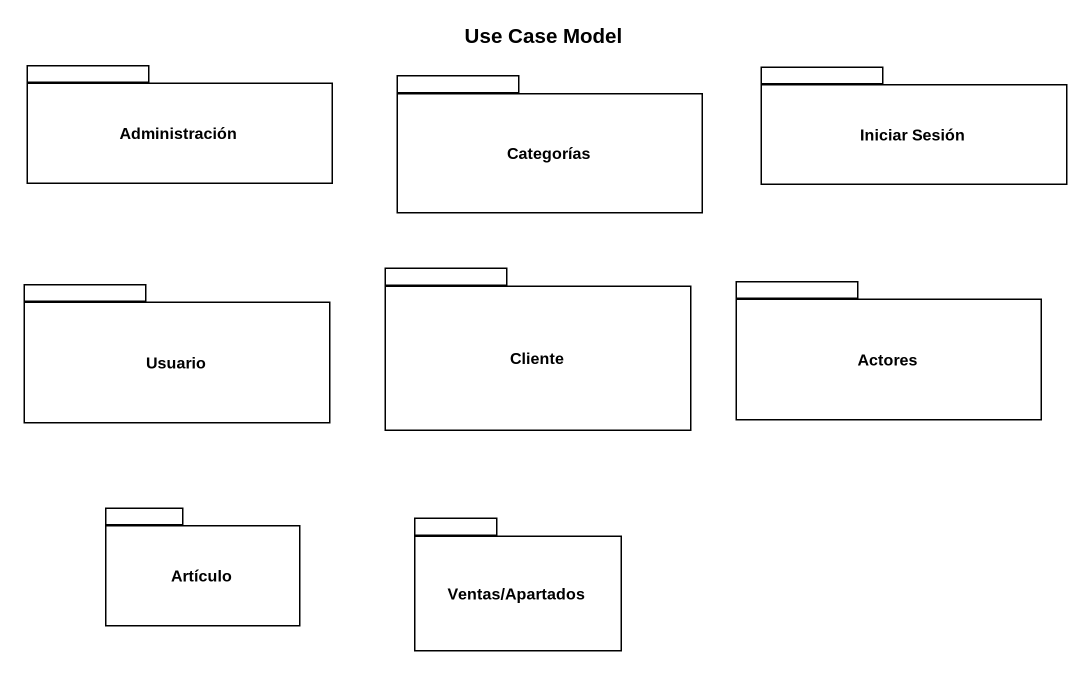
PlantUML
@startuml
title Use Case Model
package Administración {
}
package "Iniciar Sesión" as Iniciar_Sesión {
}
package Categorías {
}
package Cliente {
}
package Usuario {
}
package Actores {
}
package Artículo {
}
package "Ventas/Apartados" as Ventas_Apartados {
}
@enduml
